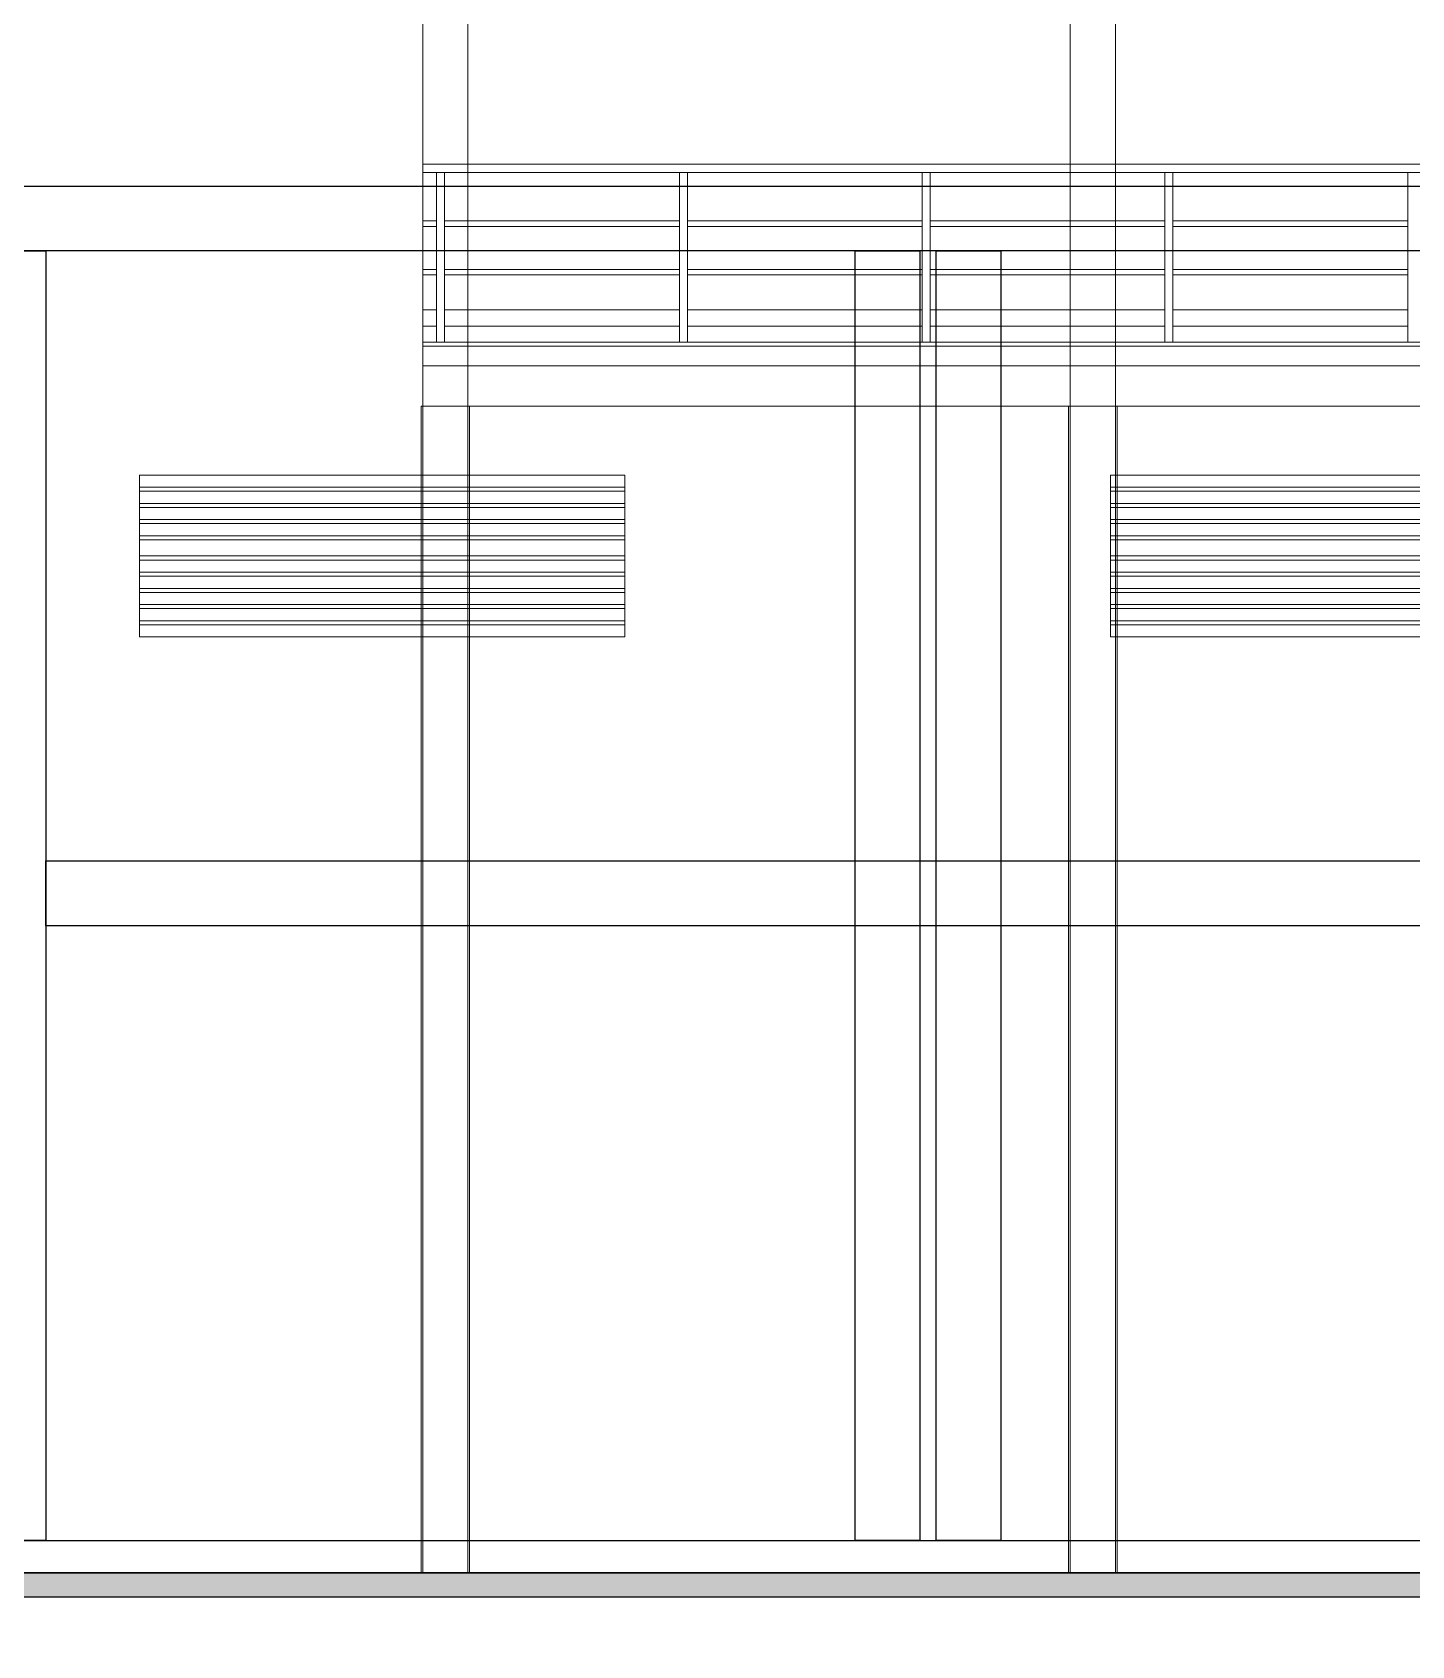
# Model space of a CAD drawing. Header units: inches. Extents: x 340055 to 349452, y -34649 to -30845.
# Drawn here: x 347413.9 to 347499.1, y -32147.8 to -32048.1 of the extents above; entities that cross this region are included whole.
import ezdxf

# ---------------------------------------------------------------- set-up
doc = ezdxf.new("R2010")
doc.units = ezdxf.units.IN
doc.header["$MEASUREMENT"] = 0
for name, color, linetype, lineweight in [('AZNB-BN-TL-A- X- POWDER ELEVATION X W$0$TL- Brick wall', 132, 'Continuous', 15), ('AZNB-BN-TL-A- X- POWDER ELEVATION X W$0$TL- LOUVER', 40, 'Continuous', 15), ('AZNB-BN-TL-A- X- POWDER ELEVATION X W$0$TL-PILING', 147, 'Continuous', 15)]:
    doc.layers.add(name, color=color, linetype=linetype, lineweight=lineweight)
doc.layers.add('AZNB-BN-TL-A- X- POWDER ELEVATION X W$0$TL- Steel Platform Structure', color=30, linetype='Continuous')
doc.styles.add('ST1H', font='vnshxh.shx', dxfattribs={"width": 0.7})
doc.dimstyles.new('3', dxfattribs={"dimtxt": 3.5, "dimasz": 1.8, "dimexe": 1, "dimexo": 0, "dimgap": 1, "dimtad": 1, "dimdec": 0, "dimlfac": 3, "dimzin": 0, "dimdsep": 46, "dimtxsty": 'ST1H', "dimblk": 'OBLIQUE', "dimcen": 1, "dimdle": 1, "dimclrd": 8, "dimclre": 8, "dimclrt": 3, "dimadec": 0, "dimazin": 0, "dimtfac": 1, "dimtdec": 0, "dimtix": 1, "dimtofl": 0, "dimtmove": 1, "dimatfit": 3, "dimfxl": 0, "dimtolj": 1, "dimtzin": 0, "dimlwd": -1, "dimlwe": -1, "dimarcsym": 0})

# ---------------------------------------------------------------- blocks, each defined once
blk = doc.blocks.new('AZNB-BN-TL-A- X- POWDER ELEVATION X W$0$L1000X3000')
for p, q in [((-1842854, -1344012.4, 6768), (-1845854, -1344012.4, 6768)), ((-1845854, -1345012.4, 6768), (-1845854, -1344012.4, 6768)), ((-1842854, -1344087.4, 6768), (-1845854, -1344087.4, 6768)), ((-1842854, -1345012.4, 6768), (-1842854, -1344012.4, 6768)), ((-1842854, -1344112.4, 6768), (-1845854, -1344112.4, 6768)), ((-1842854, -1344187.4, 6768), (-1845854, -1344187.4, 6768)), ((-1842854, -1344212.4, 6768), (-1845854, -1344212.4, 6768)), ((-1842854, -1344287.4, 6768), (-1845854, -1344287.4, 6768)), ((-1842854, -1344312.4, 6768), (-1845854, -1344312.4, 6768)), ((-1842854, -1344387.4, 6768), (-1845854, -1344387.4, 6768)), ((-1842854, -1344412.4, 6768), (-1845854, -1344412.4, 6768)), ((-1842854, -1344412.4, 6768), (-1845854, -1344412.4, 6768)), ((-1842854, -1344512.4, 6768), (-1845854, -1344512.4, 6768)), ((-1842854, -1344537.4, 6768), (-1845854, -1344537.4, 6768)), ((-1842854, -1344612.4, 6768), (-1845854, -1344612.4, 6768)), ((-1842854, -1344637.4, 6768), (-1845854, -1344637.4, 6768)), ((-1842854, -1344712.4, 6768), (-1845854, -1344712.4, 6768)), ((-1842854, -1344737.4, 6768), (-1845854, -1344737.4, 6768)), ((-1842854, -1344812.4, 6768), (-1845854, -1344812.4, 6768)), ((-1842854, -1344837.4, 6768), (-1845854, -1344837.4, 6768)), ((-1842854, -1344912.4, 6768), (-1845854, -1344912.4, 6768)), ((-1842854, -1344937.4, 6768), (-1845854, -1344937.4, 6768)), ((-1842854, -1345012.4, 6768), (-1845854, -1345012.4, 6768))]:
    blk.add_line(p, q)
blk = doc.blocks.new('_Oblique')
at = {"color": 0, "linetype": 'ByBlock', "lineweight": -2}
blk.add_line((-0.5, -0.5), (0.5, 0.5), dxfattribs=at)

msp = doc.modelspace()

# ---------------------------------------------------------------- hatches: boundary and pattern name
h = msp.add_hatch()
h.set_pattern_fill('AR-CONC', color=8, scale=0.25, style=0)
h.set_pattern_definition([(50, (23617.9053, 6582.626), (1.7931504565, -0.1568803375), [0.1875, -2.0625]), (355, (23617.9053, 6582.626), (-0.346878334, 1.880480334), [0.15, -1.65]), (100.4514, (23618.0547, 6582.6129), (1.446273454, 1.723598855), [0.159350475, -1.75285528]), (46.1842, (23617.9053, 6583.126), (2.668102622, -0.413797536), [0.28125, -3.09375]), (96.6356, (23618.1276, 6583.0915), (2.336656764, 2.435294677), [0.23902572, -2.6292825]), (351.1842, (23617.9053, 6583.126), (2.336654863, 2.435296502), [0.225, -2.475]), (21, (23618.1553, 6583.001), (1.49226763, -1.0065472267), [0.1875, -2.0625]), (326, (23618.1553, 6583.001), (0.60828833, 1.812875113), [0.15, -1.65]), (71.4514, (23618.2796, 6582.917), (2.100556571, 0.806326242), [0.159350475, -1.75285528]), (37.5, (23617.9053, 6582.62596), (0.0303996383, 0.8322346346), [0, -1.63, 0, -1.675, 0, -1.65625]), (7.5, (23617.9053, 6582.626), (0.6576738436, 0.9860292797), [0, -0.955, 0, -1.5925, 0, -0.63125]), (327.5, (23617.3478, 6582.62596), (1.3345560904, -0.0563871793), [0, -0.625, 0, -1.95, 0, -2.5875]), (317.5, (23617.0978, 6582.626), (1.4579654234, 0.250262456), [0, -0.8125, 0, -1.295, 0, -1.8375])])
h.paths.add_polyline_path([(347045.7485, -32144.8458), (347045.7485, -32147.8458), (347044.2485, -32147.8458), (347036.94, -32147.8458), (347036.94, -32146.3458), (347044.2485, -32146.3458), (347044.2485, -32143.3458), (347045.7485, -32143.3458), (347523.9071, -32143.3458), (347523.9071, -32144.8458)])

# ---------------------------------------------------------------- linework, layer by layer
at = {"color": 8}
msp.add_line((346976.4481, -32143.3458), (347523.9071, -32143.3458), dxfattribs=at)
for points in [[(347410.7492, -32057.6458), (347523.9071, -32057.6458), (347523.9071, -32061.6458), (347410.7492, -32061.6458)], [(347410.7492, -32061.6458), (347414.7492, -32061.6458), (347414.7492, -32141.3458), (347410.7492, -32141.3458)], [(347464.7536, -32061.6365), (347468.7536, -32061.6365), (347468.7536, -32141.3365), (347464.7536, -32141.3365)], [(347469.7486, -32061.6458), (347473.7486, -32061.6458), (347473.7486, -32141.3458), (347469.7486, -32141.3458)], [(347414.7492, -32099.3458), (347523.9071, -32099.3458), (347523.9071, -32103.3458), (347414.7492, -32103.3458)], [(347044.2485, -32141.3458), (347523.9071, -32141.3458), (347523.9071, -32143.3458), (347044.2485, -32143.3458)], [(347045.7485, -32144.8458), (347045.7485, -32147.8458), (347044.2485, -32147.8458), (347036.94, -32147.8458), (347036.94, -32146.3458), (347044.2485, -32146.3458), (347044.2485, -32143.3458), (347045.7485, -32143.3458), (347523.9071, -32143.3458), (347523.9071, -32144.8458)]]:
    msp.add_lwpolyline(points, close=True, dxfattribs=at)
at = {"layer": 'AZNB-BN-TL-A- X- POWDER ELEVATION X W$0$TL- Brick wall', "lineweight": 0}
for p, q in [((347464.7536, -32099.3458), (347414.7489, -32099.3458)), ((347414.7489, -32099.3458), (347414.7492, -32099.3458)), ((347469.7486, -32099.3365), (347440.8325, -32099.3365)), ((347478.0325, -32099.3365), (347473.7486, -32099.3365)), ((347464.7536, -32103.3458), (347414.7489, -32103.3458)), ((347414.7489, -32103.3458), (347414.7492, -32103.3458)), ((347469.7486, -32103.3365), (347440.8325, -32103.3365)), ((347478.0325, -32103.3365), (347473.7486, -32103.3365)), ((347492.9217, -32141.3458), (347044.2485, -32141.3458)), ((347440.8325, -32141.3365), (347478.0325, -32141.3365)), ((347480.8325, -32141.3365), (347518.0325, -32141.3365))]:
    msp.add_line(p, q, dxfattribs=at)
at = {"layer": 'AZNB-BN-TL-A- X- POWDER ELEVATION X W$0$TL- Steel Platform Structure', "lineweight": 0, "ltscale": 1e-09}
for p, q in [((347438.0325, -32143.3365), (347438.0325, -32044.7367)), ((347440.8325, -32044.7367), (347440.8325, -32143.3365)), ((347478.0325, -32143.3365), (347478.0325, -32044.7367)), ((347480.8325, -32044.7367), (347480.8325, -32143.3365)), ((347523.9071, -32067.2851), (347438.0325, -32067.2851)), ((347523.9071, -32067.5351), (347438.0325, -32067.5351)), ((347523.9071, -32068.7351), (347438.0325, -32068.7351)), ((347437.9325, -32143.3365), (347437.9325, -32071.2351)), ((347437.9325, -32071.2351), (347440.9325, -32071.2351)), ((347437.9325, -32071.2351), (347523.9071, -32071.2351)), ((347437.9325, -32143.3365), (347437.9325, -32071.2351)), ((347440.9325, -32071.2351), (347440.9325, -32143.3365)), ((347477.9325, -32071.2351), (347480.9325, -32071.2351)), ((347477.9325, -32143.3365), (347477.9325, -32071.2351)), ((347480.9325, -32071.2351), (347480.9325, -32143.3365)), ((347440.9325, -32143.3365), (347437.9325, -32143.3365)), ((347480.9325, -32143.3365), (347477.9325, -32143.3365))]:
    msp.add_line(p, q, dxfattribs=at)
at = {"layer": 'AZNB-BN-TL-A- X- POWDER ELEVATION X W$0$TL-PILING', "lineweight": 0, "ltscale": 1e-09}
for p, q in [((347438.0325, -32056.2851), (347513.8908, -32056.2851)), ((347438.0325, -32056.7851), (347513.8908, -32056.7851)), ((347438.8908, -32067.2851), (347438.8908, -32056.7851)), ((347439.3908, -32067.2851), (347439.3908, -32056.7851)), ((347453.8908, -32067.2851), (347453.8908, -32056.7851)), ((347454.3908, -32067.2851), (347454.3908, -32056.7851)), ((347468.8908, -32067.2851), (347468.8908, -32056.7851)), ((347469.3908, -32067.2851), (347469.3908, -32056.7851)), ((347483.8908, -32067.2851), (347483.8908, -32056.7851)), ((347484.3908, -32067.2851), (347484.3908, -32056.7851)), ((347498.8908, -32067.2851), (347498.8908, -32056.7851)), ((347438.0325, -32059.7851), (347438.8908, -32059.7851)), ((347438.0325, -32060.1251), (347438.8908, -32060.1251)), ((347439.3908, -32059.7851), (347453.8908, -32059.7851)), ((347439.3908, -32060.1251), (347453.8908, -32060.1251)), ((347454.3908, -32059.7851), (347468.8908, -32059.7851)), ((347454.3908, -32060.1251), (347468.8908, -32060.1251)), ((347469.3908, -32059.7851), (347483.8908, -32059.7851)), ((347469.3908, -32060.1251), (347483.8908, -32060.1251)), ((347484.3908, -32059.7851), (347498.8908, -32059.7851)), ((347484.3908, -32060.1251), (347498.8908, -32060.1251)), ((347438.0325, -32062.7851), (347438.8908, -32062.7851)), ((347438.0325, -32063.1251), (347438.8908, -32063.1251)), ((347439.3908, -32062.7851), (347453.8908, -32062.7851)), ((347439.3908, -32063.1251), (347453.8908, -32063.1251)), ((347454.3908, -32062.7851), (347468.8908, -32062.7851)), ((347454.3908, -32063.1251), (347468.8908, -32063.1251)), ((347469.3908, -32062.7851), (347483.8908, -32062.7851)), ((347469.3908, -32063.1251), (347483.8908, -32063.1251)), ((347484.3908, -32062.7851), (347498.8908, -32062.7851)), ((347484.3908, -32063.1251), (347498.8908, -32063.1251)), ((347438.0325, -32065.2897), (347438.8908, -32065.2897)), ((347439.3908, -32065.2897), (347453.8908, -32065.2897)), ((347454.3908, -32065.2897), (347468.8908, -32065.2897)), ((347469.3908, -32065.2897), (347483.8908, -32065.2897)), ((347484.3908, -32065.2897), (347498.8908, -32065.2897)), ((347438.0325, -32066.2897), (347438.8908, -32066.2897)), ((347439.3908, -32066.2897), (347453.8908, -32066.2897)), ((347454.3908, -32066.2897), (347468.8908, -32066.2897)), ((347469.3908, -32066.2897), (347483.8908, -32066.2897)), ((347484.3908, -32066.2897), (347498.8908, -32066.2897))]:
    msp.add_line(p, q, dxfattribs=at)

# ---------------------------------------------------------------- block references
at = {"layer": 'AZNB-BN-TL-A- X- POWDER ELEVATION X W$0$TL- LOUVER', "lineweight": 0, "extrusion": (0, 0, -1), "xscale": 0.01000000000931323, "yscale": 0.01000000000931323, "zscale": -0.01}
for p in [(-328991.9873, -18635.3715, 67.68), (-329051.9923, -18635.3715, 67.68)]:
    msp.add_blockref('AZNB-BN-TL-A- X- POWDER ELEVATION X W$0$L1000X3000', p, dxfattribs=at)

# ---------------------------------------------------------------- leaders
at = {"color": 9}
msp.add_leader([(347402.6836, -32065.5068), (347408.2476, -32022.4404), (347429.3965, -32022.4404)], dimstyle='3', override={"dimgap": 1, "dimtad": 0}, dxfattribs=at)

doc.saveas('drawing.dxf')
